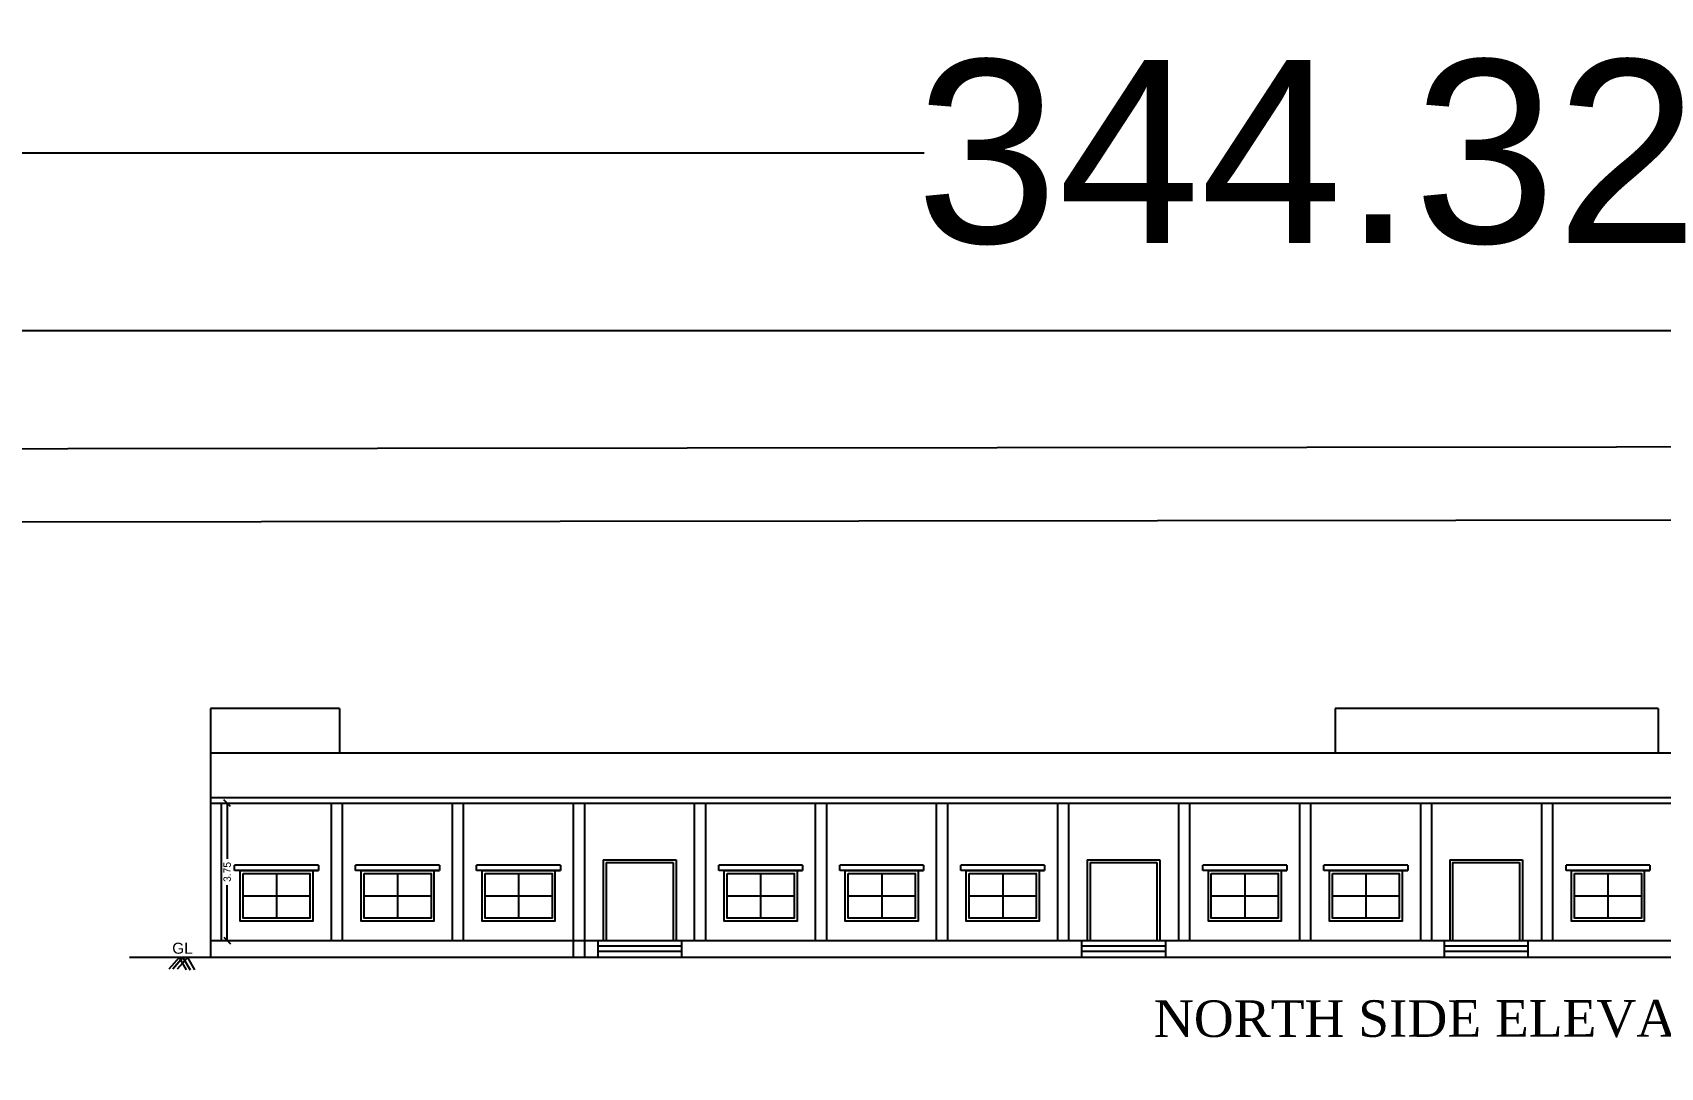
# Model space of a CAD drawing. Header units: metres. Extents: x 0 to 2231, y 0 to 2243.
# Drawn here: x 2024.42 to 2068.86, y 2213.29 to 2241.56 of the extents above; entities that cross this region are included whole.
import ezdxf

# ---------------------------------------------------------------- set-up
doc = ezdxf.new("R2010")
doc.units = ezdxf.units.M
doc.layers.add('BLK_1_FLR_0_REGULAR_ROOM_3', color=4, linetype='Continuous')
doc.styles.get("Standard").update_dxf_attribs({"font": 'arial.ttf'})
doc.dimstyles.new('STANDARD$0', dxfattribs={"dimtxt": 0.25, "dimasz": 0.18, "dimexe": 0.15, "dimexo": 0.15, "dimgap": 0.1, "dimtad": 0, "dimzin": 0, "dimdsep": 46, "dimtxsty": 'Standard', "dimblk": 'OBLIQUE', "dimcen": 0.0625, "dimdle": 0.02, "dimadec": 0, "dimazin": 0, "dimtfac": 1, "dimtix": 1, "dimtofl": 0, "dimtmove": 2, "dimatfit": 3, "dimldrblk": 'OBLIQUE', "dimfxl": 0, "dimtolj": 1, "dimtzin": 0, "dimarcsym": 0})

# ---------------------------------------------------------------- blocks, each defined once
blk = doc.blocks.new('_Oblique')
at = {"color": 0, "lineweight": -2}
blk.add_line((-0.5, -0.5), (0.5, 0.5), dxfattribs=at)
blk = doc.blocks.new('*D567')
at = {"color": 0, "lineweight": -2}
for p, q in [((1887.05, 2238.128), (1887.05, 2238.428)), ((2231.374, 2238.128), (2231.374, 2238.428)), ((1887.03, 2238.278), (2048.761, 2238.278)), ((2231.394, 2238.278), (2069.663, 2238.278))]:
    blk.add_line(p, q, dxfattribs=at)
at = {"layer": 'Defpoints', "color": 0}
for p in [(2231.374, 2238.278), (1887.05, 2233.422), (2231.374, 2233.422)]:
    blk.add_point(p, dxfattribs=at)
at = {"color": 0, "lineweight": -2, "xscale": 0.18, "yscale": 0.18, "zscale": 0.18, "rotation": 180}
blk.add_blockref('_Oblique', (1887.05, 2238.278), dxfattribs=at)
at = {"color": 0, "lineweight": -2, "xscale": 0.18, "yscale": 0.18, "zscale": 0.18}
blk.add_blockref('_Oblique', (2231.374, 2238.278), dxfattribs=at)
at = {"color": 0, "insert": (2059.212, 2238.278), "char_height": 5, "attachment_point": 5}
blk.add_mtext('\\A1;344.32', dxfattribs=at)
blk = doc.blocks.new('*D515')
at = {"layer": 'BLK_1_FLR_0_REGULAR_ROOM_3', "color": 0, "lineweight": -2}
for p, q in [((2029.731, 2220.529), (2029.731, 2218.994)), ((2029.731, 2220.509), (2029.881, 2220.509)), ((2029.731, 2216.739), (2029.731, 2218.273)), ((2029.731, 2216.759), (2029.881, 2216.759))]:
    blk.add_line(p, q, dxfattribs=at)
at = {"layer": 'Defpoints', "color": 0}
for p in [(2029.731, 2220.509), (2029.731, 2220.509), (2029.731, 2216.759)]:
    blk.add_point(p, dxfattribs=at)
at = {"layer": 'BLK_1_FLR_0_REGULAR_ROOM_3', "color": 0, "lineweight": -2, "xscale": 0.18, "yscale": 0.18, "zscale": 0.18}
for p, rotation in [((2029.731, 2220.509), 90), ((2029.731, 2216.759), 270)]:
    blk.add_blockref('_Oblique', p, dxfattribs=dict(at, rotation=rotation))
at = {"layer": 'BLK_1_FLR_0_REGULAR_ROOM_3', "color": 0, "insert": (2029.731, 2218.634), "char_height": 0.2, "attachment_point": 5, "rotation": 90}
blk.add_mtext('\\A1;3.75', dxfattribs=at)

msp = doc.modelspace()

# ---------------------------------------------------------------- linework, layer by layer
for p, q in [((2032.79425, 2223.09875), (2029.27246, 2223.09875)), ((2029.27264, 2223.09875), (2029.27264, 2221.87875)), ((2032.79425, 2223.09875), (2032.79425, 2221.87875)), ((2068.79764, 2223.09875), (2059.97922, 2223.09875)), ((2059.97922, 2223.09875), (2059.97922, 2221.87875)), ((2068.79764, 2223.09875), (2068.79764, 2221.87875)), ((2079.53457, 2221.87875), (2029.27246, 2221.87875)), ((2032.79425, 2221.87875), (2029.27246, 2221.87875)), ((2029.27264, 2221.87875), (2029.27264, 2216.30875)), ((2105.01569, 2220.65875), (2029.27246, 2220.65875)), ((2029.27264, 2220.50875), (2105.01569, 2220.50875)), ((2029.27264, 2220.50875), (2105.01569, 2220.50875)), ((2029.5774, 2216.75875), (2029.5774, 2220.50875)), ((2032.5774, 2216.75875), (2032.5774, 2220.50875)), ((2032.88217, 2216.75875), (2032.88217, 2220.50875)), ((2035.88217, 2216.75875), (2035.88217, 2220.50875)), ((2036.18693, 2216.75875), (2036.18693, 2220.50875)), ((2039.18693, 2216.30875), (2039.18693, 2220.50875)), ((2039.49169, 2216.30875), (2039.49169, 2220.50875)), ((2042.49169, 2216.75875), (2042.49169, 2220.50875)), ((2042.79646, 2216.75875), (2042.79646, 2220.50875)), ((2045.79646, 2216.75875), (2045.79646, 2220.50875)), ((2046.10122, 2216.75875), (2046.10122, 2220.50875)), ((2049.10122, 2216.75875), (2049.10122, 2220.50875)), ((2049.40598, 2216.75875), (2049.40598, 2220.50875)), ((2052.40598, 2216.75875), (2052.40598, 2220.50875)), ((2052.71075, 2216.75875), (2052.71075, 2220.50875)), ((2055.71075, 2216.75875), (2055.71075, 2220.50875)), ((2056.01551, 2216.75875), (2056.01551, 2220.50875)), ((2059.01551, 2216.75875), (2059.01551, 2220.50875)), ((2059.32027, 2216.75875), (2059.32027, 2220.50875)), ((2062.32027, 2216.75875), (2062.32027, 2220.50875)), ((2062.62504, 2216.75875), (2062.62504, 2220.50875)), ((2065.62504, 2216.75875), (2065.62504, 2220.50875)), ((2065.9298, 2216.75875), (2065.9298, 2220.50875)), ((2032.22152, 2218.81875), (2029.93294, 2218.81875)), ((2029.93294, 2218.66875), (2029.93294, 2218.81875)), ((2032.22152, 2218.81875), (2032.22152, 2218.66875)), ((2035.52615, 2218.81875), (2033.23757, 2218.81875)), ((2033.23757, 2218.66875), (2033.23757, 2218.81875)), ((2035.52615, 2218.81875), (2035.52615, 2218.66875)), ((2038.83092, 2218.81875), (2036.54234, 2218.81875)), ((2036.54234, 2218.66875), (2036.54234, 2218.81875)), ((2038.83092, 2218.81875), (2038.83092, 2218.66875)), ((2039.99723, 2218.96875), (2041.98581, 2218.96875)), ((2039.99723, 2218.96875), (2039.99723, 2216.75875)), ((2040.07723, 2218.88875), (2041.90581, 2218.88875)), ((2040.07723, 2218.88875), (2040.07723, 2216.75875)), ((2041.90581, 2218.88875), (2041.90581, 2216.75875)), ((2041.98581, 2218.96875), (2041.98581, 2216.75875)), ((2045.44057, 2218.81875), (2043.15199, 2218.81875)), ((2043.15199, 2218.66875), (2043.15199, 2218.81875)), ((2045.44057, 2218.81875), (2045.44057, 2218.66875)), ((2048.74521, 2218.81875), (2046.45663, 2218.81875)), ((2046.45663, 2218.66875), (2046.45663, 2218.81875)), ((2048.74521, 2218.81875), (2048.74521, 2218.66875)), ((2052.0501, 2218.81875), (2049.76152, 2218.81875)), ((2049.76152, 2218.66875), (2049.76152, 2218.81875)), ((2052.0501, 2218.81875), (2052.0501, 2218.66875)), ((2053.20893, 2218.96875), (2055.19751, 2218.96875)), ((2053.20893, 2218.96875), (2053.20893, 2216.75875)), ((2053.28893, 2218.88875), (2055.11751, 2218.88875)), ((2053.28893, 2218.88875), (2053.28893, 2216.75875)), ((2055.11751, 2218.88875), (2055.11751, 2216.75875)), ((2055.19751, 2218.96875), (2055.19751, 2216.75875)), ((2058.6595, 2218.81875), (2056.37092, 2218.81875)), ((2056.37092, 2218.66875), (2056.37092, 2218.81875)), ((2058.6595, 2218.81875), (2058.6595, 2218.66875)), ((2061.96426, 2218.81875), (2059.67568, 2218.81875)), ((2059.67568, 2218.66875), (2059.67568, 2218.81875)), ((2061.96426, 2218.81875), (2061.96426, 2218.66875)), ((2063.10894, 2218.96875), (2065.09751, 2218.96875)), ((2063.10894, 2218.96875), (2063.10894, 2216.75875)), ((2063.18894, 2218.88875), (2065.01751, 2218.88875)), ((2063.18894, 2218.88875), (2063.18894, 2216.75875)), ((2065.01751, 2218.88875), (2065.01751, 2216.75875)), ((2065.09751, 2218.96875), (2065.09751, 2216.75875)), ((2068.57378, 2218.81875), (2066.28521, 2218.81875)), ((2066.28521, 2218.66875), (2066.28521, 2218.81875)), ((2068.57378, 2218.81875), (2068.57378, 2218.66875)), ((2030.08307, 2218.66875), (2029.93294, 2218.66875)), ((2032.22152, 2218.66875), (2029.93294, 2218.66875)), ((2031.07729, 2218.58875), (2031.07729, 2217.36875)), ((2032.07152, 2218.66875), (2032.22152, 2218.66875)), ((2033.3877, 2218.66875), (2033.23757, 2218.66875)), ((2035.52615, 2218.66875), (2033.23757, 2218.66875)), ((2034.38193, 2218.58875), (2034.38193, 2217.36875)), ((2035.37615, 2218.66875), (2035.52615, 2218.66875)), ((2036.69246, 2218.66875), (2036.54234, 2218.66875)), ((2038.83092, 2218.66875), (2036.54234, 2218.66875)), ((2037.68669, 2218.58875), (2037.68669, 2217.36875)), ((2038.68092, 2218.66875), (2038.83092, 2218.66875)), ((2043.30212, 2218.66875), (2043.15199, 2218.66875)), ((2045.44057, 2218.66875), (2043.15199, 2218.66875)), ((2044.29634, 2218.58875), (2044.29634, 2217.36875)), ((2045.29057, 2218.66875), (2045.44057, 2218.66875)), ((2046.60675, 2218.66875), (2046.45663, 2218.66875)), ((2048.74521, 2218.66875), (2046.45663, 2218.66875)), ((2047.60111, 2218.58875), (2047.60111, 2217.36875)), ((2048.59521, 2218.66875), (2048.74521, 2218.66875)), ((2049.91165, 2218.66875), (2049.76152, 2218.66875)), ((2052.0501, 2218.66875), (2049.76152, 2218.66875)), ((2050.90587, 2218.58875), (2050.90587, 2217.36875)), ((2051.9001, 2218.66875), (2052.0501, 2218.66875)), ((2056.52104, 2218.66875), (2056.37092, 2218.66875)), ((2058.6595, 2218.66875), (2056.37092, 2218.66875)), ((2057.51527, 2218.58875), (2057.51527, 2217.36875)), ((2058.5095, 2218.66875), (2058.6595, 2218.66875)), ((2059.82581, 2218.66875), (2059.67568, 2218.66875)), ((2061.96426, 2218.66875), (2059.67568, 2218.66875)), ((2060.82003, 2218.58875), (2060.82003, 2217.36875)), ((2061.81426, 2218.66875), (2061.96426, 2218.66875)), ((2066.43533, 2218.66875), (2066.28521, 2218.66875)), ((2068.57378, 2218.66875), (2066.28521, 2218.66875)), ((2067.42969, 2218.58875), (2067.42969, 2217.36875)), ((2068.42378, 2218.66875), (2068.57378, 2218.66875)), ((2030.16307, 2217.97875), (2031.99152, 2217.97875)), ((2033.4677, 2217.97875), (2035.29615, 2217.97875)), ((2036.77246, 2217.97875), (2038.60092, 2217.97875)), ((2043.38212, 2217.97875), (2045.21057, 2217.97875)), ((2046.68688, 2217.97875), (2048.51533, 2217.97875)), ((2049.99165, 2217.97875), (2051.8201, 2217.97875)), ((2056.60104, 2217.97875), (2058.4295, 2217.97875)), ((2059.90581, 2217.97875), (2061.73426, 2217.97875)), ((2066.51546, 2217.97875), (2068.34391, 2217.97875)), ((2029.27264, 2216.75875), (2105.01569, 2216.75875)), ((2039.84723, 2216.75875), (2039.84723, 2216.30875)), ((2042.13579, 2216.60875), (2039.84723, 2216.60875)), ((2042.13579, 2216.75875), (2042.13579, 2216.30875)), ((2053.05893, 2216.75875), (2053.05893, 2216.30875)), ((2055.34749, 2216.60875), (2053.05893, 2216.60875)), ((2055.34749, 2216.75875), (2055.34749, 2216.30875)), ((2062.95894, 2216.75875), (2062.95894, 2216.30875)), ((2065.2475, 2216.60875), (2062.95894, 2216.60875)), ((2065.2475, 2216.75875), (2065.2475, 2216.30875)), ((2027.06359, 2216.30875), (2108.23822, 2216.30875)), ((2028.4173, 2216.30004), (2028.14129, 2215.97649)), ((2028.5223, 2216.30004), (2028.2463, 2215.97649)), ((2028.64524, 2216.30004), (2028.36924, 2215.97649)), ((2028.4173, 2216.30004), (2028.61277, 2215.96412)), ((2028.5223, 2216.30004), (2028.71778, 2215.96412)), ((2028.64524, 2216.30004), (2028.84071, 2215.96412)), ((2042.13579, 2216.45875), (2039.84723, 2216.45875)), ((2055.34749, 2216.45875), (2053.05893, 2216.45875)), ((2065.2475, 2216.45875), (2062.95894, 2216.45875))]:
    msp.add_line(p, q)
for points in [[(1887.04979, 2233.42151), (2231.37444, 2233.42151), (2231.37444, 2121.45315), (1887.04979, 2121.45315)], [(1890.03211, 2230.05315), (2228.37444, 2230.42151), (2228.37444, 2124.82151), (1890.03211, 2124.45315)], [(1892.03211, 2228.05315), (2226.37444, 2228.42151), (2226.37444, 2126.82151), (1892.03211, 2126.45315)], [(2030.08307, 2218.66875), (2032.07152, 2218.66875), (2032.07152, 2217.28875), (2030.08307, 2217.28875)], [(2030.16307, 2218.58875), (2031.99152, 2218.58875), (2031.99152, 2217.36875), (2030.16307, 2217.36875)], [(2033.3877, 2218.66875), (2035.37615, 2218.66875), (2035.37615, 2217.28875), (2033.3877, 2217.28875)], [(2033.4677, 2218.58875), (2035.29615, 2218.58875), (2035.29615, 2217.36875), (2033.4677, 2217.36875)], [(2036.69246, 2218.66875), (2038.68092, 2218.66875), (2038.68092, 2217.28875), (2036.69246, 2217.28875)], [(2036.77246, 2218.58875), (2038.60092, 2218.58875), (2038.60092, 2217.36875), (2036.77246, 2217.36875)], [(2043.30212, 2218.66875), (2045.29057, 2218.66875), (2045.29057, 2217.28875), (2043.30212, 2217.28875)], [(2043.38212, 2218.58875), (2045.21057, 2218.58875), (2045.21057, 2217.36875), (2043.38212, 2217.36875)], [(2046.60675, 2218.66875), (2048.59521, 2218.66875), (2048.59521, 2217.28875), (2046.60675, 2217.28875)], [(2046.68675, 2218.58875), (2048.51521, 2218.58875), (2048.51521, 2217.36875), (2046.68675, 2217.36875)], [(2049.91165, 2218.66875), (2051.9001, 2218.66875), (2051.9001, 2217.28875), (2049.91165, 2217.28875)], [(2049.99165, 2218.58875), (2051.8201, 2218.58875), (2051.8201, 2217.36875), (2049.99165, 2217.36875)], [(2056.52104, 2218.66875), (2058.5095, 2218.66875), (2058.5095, 2217.28875), (2056.52104, 2217.28875)], [(2056.60104, 2218.58875), (2058.4295, 2218.58875), (2058.4295, 2217.36875), (2056.60104, 2217.36875)], [(2059.82581, 2218.66875), (2061.81426, 2218.66875), (2061.81426, 2217.28875), (2059.82581, 2217.28875)], [(2059.90581, 2218.58875), (2061.73426, 2218.58875), (2061.73426, 2217.36875), (2059.90581, 2217.36875)], [(2066.43533, 2218.66875), (2068.42378, 2218.66875), (2068.42378, 2217.28875), (2066.43533, 2217.28875)], [(2066.51533, 2218.58875), (2068.34378, 2218.58875), (2068.34378, 2217.36875), (2066.51533, 2217.36875)]]:
    msp.add_lwpolyline(points, close=True)

# ---------------------------------------------------------------- texts
at = {"insert": (2028.23031, 2216.70013), "char_height": 0.3, "attachment_point": 1}
msp.add_mtext_dynamic_manual_height_columns('GL', width=0.873326, gutter_width=12.5, heights=[0], dxfattribs=at)
at = {"insert": (2072.90297, 2214.11515), "char_height": 1, "width": 42.4457457, "attachment_point": 9, "rotation": 0.039686}
msp.add_mtext('{\\fTimes New Roman|b0|i0|c0|p18;NORTH SIDE ELEVATION}', dxfattribs=at)

# ---------------------------------------------------------------- dimensions: what is measured, and where the dimension line sits
dim = msp.add_linear_dim(base=(2231.37444, 2238.27806), p1=(1887.04979, 2233.42151), p2=(2231.37444, 2233.42151), dimstyle='STANDARD$0', override={"dimtxt": 5})
dim.commit()
dim.dimension.update_dxf_attribs({"geometry": '*D567', "text_midpoint": (2059.21212, 2238.27806)})
at = {"layer": 'BLK_1_FLR_0_REGULAR_ROOM_3', "color": 4}
dim = msp.add_aligned_dim(p1=(2029.73097, 2216.75875), p2=(2029.73097, 2220.50875), distance=0, dimstyle='STANDARD$0', override={"dimtxt": 0.2}, dxfattribs=at)
dim.commit()
dim.dimension.update_dxf_attribs({"geometry": '*D515', "text_midpoint": (2029.73097, 2218.63375)})

doc.saveas('drawing.dxf')
